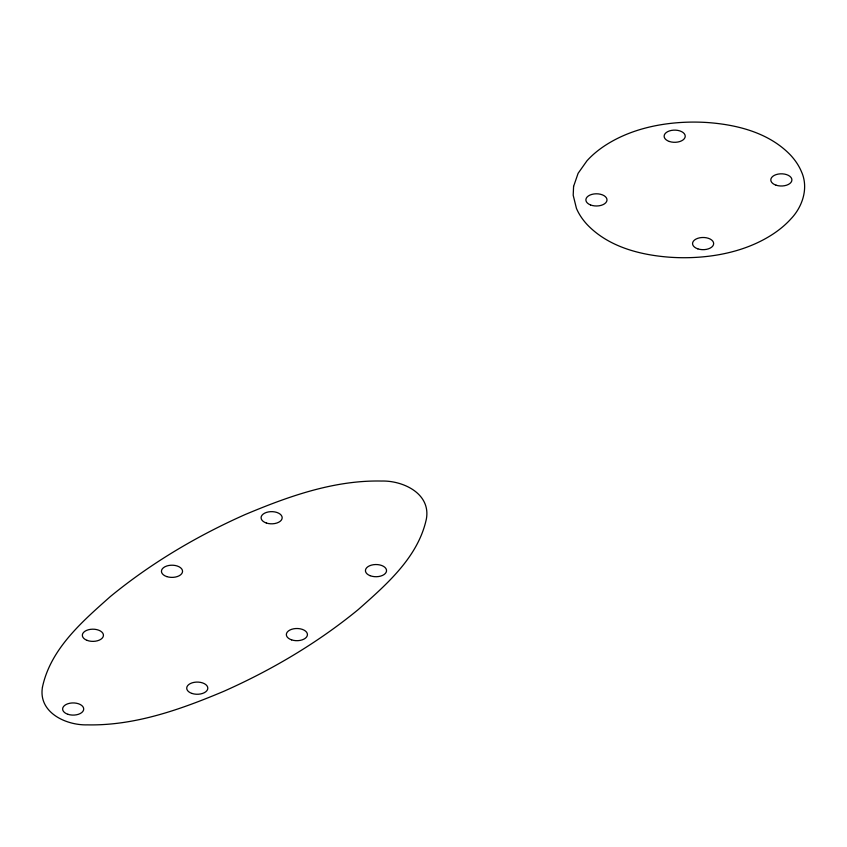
<?xml version="1.0" encoding="UTF-8"?>
<svg xmlns="http://www.w3.org/2000/svg" width="847" height="847" viewBox="0 0 847 847"><rect width="100%" height="100%" fill="white"/><g stroke="black" fill="none" stroke-linecap="round" stroke-linejoin="round"><path stroke-width="1.27" d="M42.456 687.15C38.062 712.539 66.098 725.487 87.389 724.863C134.811 725.847 180.57 709.479 223.703 691.353C271.813 669.966 317.561 642.926 358.323 609.512C386.391 584.589 418.28 557.167 426.422 518.756C430.816 493.367 402.78 480.408 381.489 481.043C334.067 480.048 288.308 496.416 245.175 514.542C197.065 535.929 151.317 562.98 110.555 596.383C82.487 621.317 50.598 648.728 42.456 687.15M573.588 186.414L573.197 195.255L576.426 208.33A119.967 69.263 0 0 0 587.236 224.667C608.591 246.996 640.353 255.085 670.221 257.255A119.967 69.263 0 0 0 700.511 257.065C726.038 255 751.649 248.139 773.195 233.941A132.947 76.759 0 0 0 790.823 218.992C802.702 206.679 808.853 187.642 801.357 171.465A119.967 69.263 0 0 0 790.547 155.128C769.182 132.81 737.43 124.71 707.552 122.54A119.967 69.263 0 0 0 677.261 122.741C651.745 124.795 626.124 131.656 604.578 145.853A132.947 76.759 0 0 0 586.96 160.814L578.109 173.317L573.588 186.414M590.518 204.942A10.556 6.098 0 0 0 606.971 200.326A10.556 6.098 0 0 0 591.82 194.408A10.556 6.098 0 0 0 590.518 204.942M669.395 141.491A10.556 6.098 0 0 0 685.234 136.219A10.556 6.098 0 0 0 669.395 130.936A10.556 6.098 0 0 0 669.395 141.491M776.064 185.186A10.556 6.098 0 0 0 791.903 179.903A10.556 6.098 0 0 0 776.064 174.63A10.556 6.098 0 0 0 776.064 185.186M697.822 248.859A10.556 6.098 0 0 0 713.661 243.576A10.556 6.098 0 0 0 697.822 238.303A10.556 6.098 0 0 0 697.822 248.859M370.065 575.674A10.556 6.098 0 0 0 386.518 571.058A10.556 6.098 0 0 0 371.378 565.14A10.556 6.098 0 0 0 370.065 575.674M291.612 639.877A10.556 6.098 0 0 0 307.44 634.604A10.556 6.098 0 0 0 291.612 629.321A10.556 6.098 0 0 0 291.612 639.877M191.973 693.449A10.556 6.098 0 0 0 207.811 688.177A10.556 6.098 0 0 0 191.973 682.894A10.556 6.098 0 0 0 191.973 693.449M67.887 714.296A10.556 6.098 0 0 0 83.715 709.024A10.556 6.098 0 0 0 67.887 703.741A10.556 6.098 0 0 0 67.887 714.296M86.976 640.332A10.556 6.098 0 0 0 103.419 635.716A10.556 6.098 0 0 0 88.279 629.797A10.556 6.098 0 0 0 86.976 640.332M166.711 576.574A10.556 6.098 0 0 0 182.55 571.302A10.556 6.098 0 0 0 166.711 566.018A10.556 6.098 0 0 0 166.711 576.574M266.35 523.012A10.556 6.098 0 0 0 282.178 517.729A10.556 6.098 0 0 0 266.35 512.456A10.556 6.098 0 0 0 266.35 523.012"/></g></svg>
